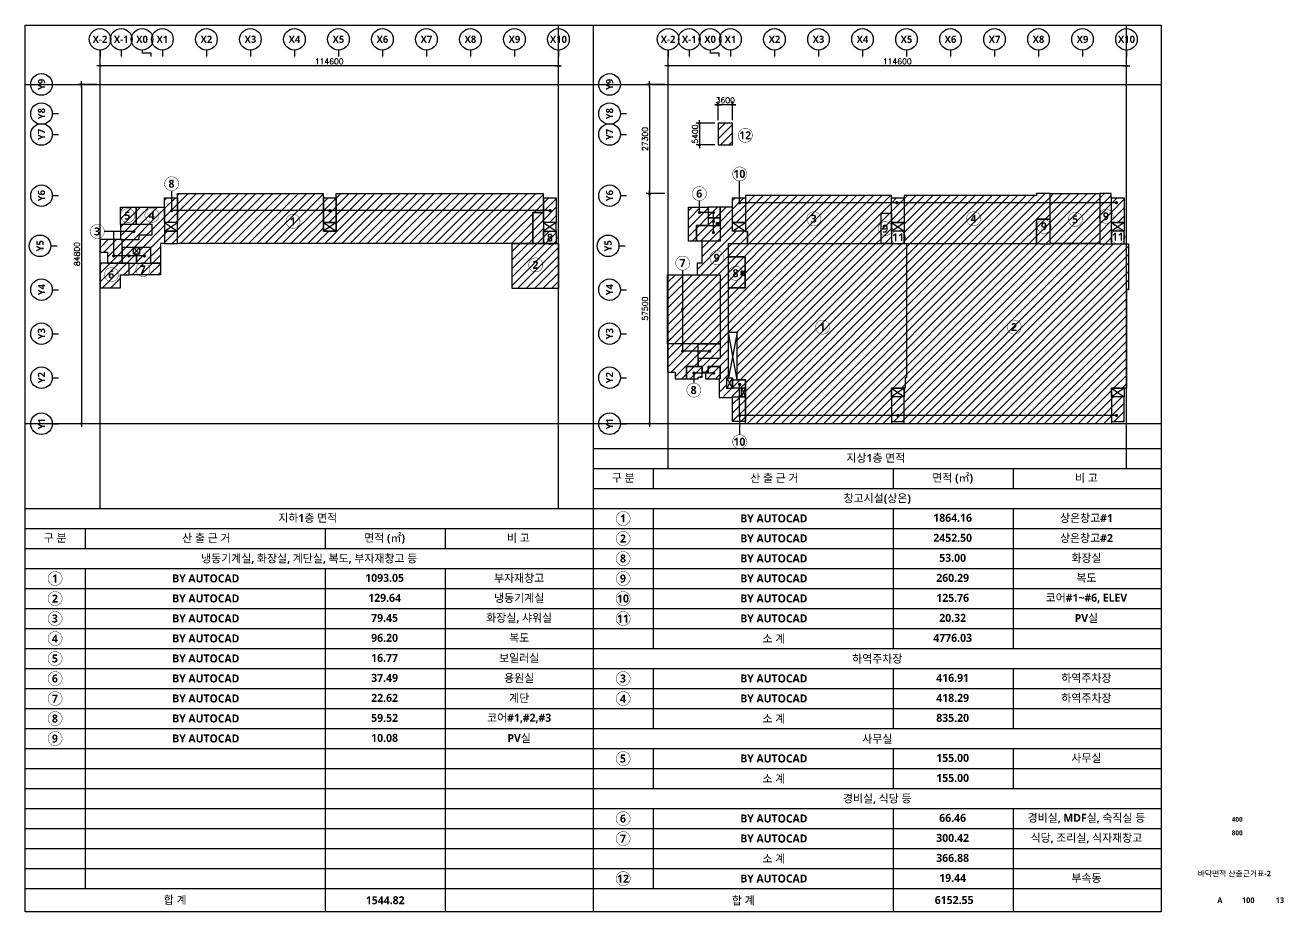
# Model space of a CAD drawing. Header units: millimetres. Extents: x 8000 to 190005487, y 8000 to 455456909.
# Drawn here: x 344000 to 658633, y 8000 to 229600 of the extents above; entities that cross this region are included whole.
import ezdxf
from ezdxf.enums import TextEntityAlignment as Align

# ---------------------------------------------------------------- set-up
doc = ezdxf.new("R2010")
doc.units = ezdxf.units.MM
doc.header["$LTSCALE"] = 800
doc.header["$MEASUREMENT"] = 0
doc.header["$PDSIZE"] = -10
doc.layers.get('0').update_dxf_attribs({"linetype": 'CONTINUOUS'})
doc.layers.get('Defpoints').update_dxf_attribs({"color": 153, "linetype": 'CONTINUOUS'})
for name, color, linetype in [('1-HY', 8, 'CONTINUOUS'), ('8', 8, 'CONTINUOUS'), ('A-ANNO-TEXT2', 3, 'CONTINUOUS'), ('A-ANNO-TITL', 7, 'CONTINUOUS'), ('COL', 2, 'CONTINUOUS'), ('X-SEC-종$0$A-ST-AXIS-BUB', 7, 'CONTINUOUS')]:
    doc.layers.add(name, color=color, linetype=linetype)
doc.layers.add('면적', color=210, linetype='CONTINUOUS', plot=False)
doc.styles.add('SH_대대리576', font='NanumGothicBold.ttf')
doc.styles.get("Standard").update_dxf_attribs({"font": 'SIMPLEX.shx'})
doc.dimstyles.new('사본 SHP 800', dxfattribs={"dimscale": 400, "dimtxt": 3.5, "dimasz": 1, "dimexe": 2, "dimexo": 2, "dimgap": 1, "dimtad": 1, "dimdec": 0, "dimzin": 0, "dimdsep": 46, "dimtxsty": 'Standard', "dimblk": 'DIMDOT', "dimcen": 0.09, "dimclrt": 3, "dimadec": 0, "dimazin": 1, "dimtfac": 1, "dimtdec": 0, "dimtix": 1, "dimtmove": 2, "dimatfit": 0, "dimldrblk": 'DIMDOT', "dimfxl": 1, "dimtfillclr": 3, "dimtolj": 1, "dimtzin": 0, "dimarcsym": 0})
pattern_1 = [(45, (-2359982.4, 1441491.1), (-1060.6602, 1060.6602), [])]

# ---------------------------------------------------------------- blocks, each defined once
blk = doc.blocks.new('X-SEC-종$0$A-ST-AXIS-BUB-1')
at = {"layer": 'X-SEC-종$0$A-ST-AXIS-BUB'}
blk.add_line((0, 350), (0, 0), dxfattribs=at)
blk.add_circle((0, 950), 600, dxfattribs=at)
blk = doc.blocks.new('A$C75C439D1')
at = {"layer": 'X-SEC-종$0$A-ST-AXIS-BUB'}
blk.add_line((1800, 1050, -103000), (1800, 525, -103000), dxfattribs=at)
at = {"layer": 'X-SEC-종$0$A-ST-AXIS-BUB', "elevation": -103000}
blk.add_lwpolyline([(3323, 0), (3323, 525), (1800, 525)], dxfattribs=at)
at = {"layer": 'X-SEC-종$0$A-ST-AXIS-BUB'}
blk.add_circle((1800, 2850, -103000), 1800, dxfattribs=at)
blk = doc.blocks.new('DIMDOT')
at = {"color": 0}
blk.add_line((-2, 0), (2, 0), dxfattribs=at)
for radius in [0.5, 0.25]:
    blk.add_circle((0, 0), radius, dxfattribs=at)
blk = doc.blocks.new('*D106')
at = {"color": 0, "lineweight": -2}
for p, q in [((504705, 215593), (504705, 220241)), ((618905, 219441), (505105, 219441)), ((619305, 215593), (619305, 220241))]:
    blk.add_line(p, q, dxfattribs=at)
at = {"layer": 'Defpoints', "color": 0}
for p in [(504705, 219441), (504705, 214793), (619305, 214793)]:
    blk.add_point(p, dxfattribs=at)
at = {"color": 0, "linetype": 'ByBlock', "lineweight": -2, "xscale": 400, "yscale": 400, "zscale": 400, "rotation": 180}
blk.add_blockref('DIMDOT', (504705, 219441), dxfattribs=at)
at = {"color": 0, "linetype": 'ByBlock', "lineweight": -2, "xscale": 400, "yscale": 400, "zscale": 400}
blk.add_blockref('DIMDOT', (619305, 219441), dxfattribs=at)
at = {"color": 3, "insert": (562005, 220542), "char_height": 1400, "attachment_point": 5}
blk.add_mtext('\\A1;114600', dxfattribs=at)
blk = doc.blocks.new('*D107')
at = {"color": 0, "lineweight": -2}
for p, q in [((503905, 187493), (499257, 187493)), ((500057, 187093), (500057, 130393)), ((503905, 129993), (499257, 129993))]:
    blk.add_line(p, q, dxfattribs=at)
at = {"layer": 'Defpoints', "color": 0}
for p in [(504705, 187493), (500057, 129993), (504705, 129993)]:
    blk.add_point(p, dxfattribs=at)
at = {"color": 0, "linetype": 'ByBlock', "lineweight": -2, "xscale": 400, "yscale": 400, "zscale": 400}
for p, rotation in [((500057, 187493), 90), ((500057, 129993), 270)]:
    blk.add_blockref('DIMDOT', p, dxfattribs=dict(at, rotation=rotation))
at = {"color": 3, "insert": (498956, 158743), "char_height": 1400, "attachment_point": 5, "rotation": 90}
blk.add_mtext('\\A1;57500', dxfattribs=at)
blk = doc.blocks.new('*D108')
at = {"color": 0, "lineweight": -2}
for p, q in [((362705, 215593), (362705, 220241)), ((476905, 219441), (363105, 219441)), ((477305, 215593), (477305, 220241))]:
    blk.add_line(p, q, dxfattribs=at)
at = {"layer": 'Defpoints', "color": 0}
for p in [(362705, 219441), (362705, 214793), (477305, 214793)]:
    blk.add_point(p, dxfattribs=at)
at = {"color": 0, "linetype": 'ByBlock', "lineweight": -2, "xscale": 400, "yscale": 400, "zscale": 400, "rotation": 180}
blk.add_blockref('DIMDOT', (362705, 219441), dxfattribs=at)
at = {"color": 0, "linetype": 'ByBlock', "lineweight": -2, "xscale": 400, "yscale": 400, "zscale": 400}
blk.add_blockref('DIMDOT', (477305, 219441), dxfattribs=at)
at = {"color": 3, "insert": (420005, 220542), "char_height": 1400, "attachment_point": 5}
blk.add_mtext('\\A1;114600', dxfattribs=at)
blk = doc.blocks.new('*D109')
at = {"color": 0, "lineweight": -2}
for p, q in [((361905, 214793), (357257, 214793)), ((358057, 214393), (358057, 130393)), ((361905, 129993), (357257, 129993))]:
    blk.add_line(p, q, dxfattribs=at)
at = {"layer": 'Defpoints', "color": 0}
for p in [(362705, 214793), (358057, 129993), (362705, 129993)]:
    blk.add_point(p, dxfattribs=at)
at = {"color": 0, "linetype": 'ByBlock', "lineweight": -2, "xscale": 400, "yscale": 400, "zscale": 400}
for p, rotation in [((358057, 214793), 90), ((358057, 129993), 270)]:
    blk.add_blockref('DIMDOT', p, dxfattribs=dict(at, rotation=rotation))
at = {"color": 3, "insert": (356956, 172393), "char_height": 1400, "attachment_point": 5, "rotation": 90}
blk.add_mtext('\\A1;84800', dxfattribs=at)
blk = doc.blocks.new('*D110')
at = {"color": 0, "lineweight": -2}
for p, q in [((503905, 214793), (499257, 214793)), ((500057, 214393), (500057, 187893)), ((503905, 187493), (499257, 187493))]:
    blk.add_line(p, q, dxfattribs=at)
at = {"layer": 'Defpoints', "color": 0}
for p in [(504705, 214793), (500057, 187493), (504705, 187493)]:
    blk.add_point(p, dxfattribs=at)
at = {"color": 0, "linetype": 'ByBlock', "lineweight": -2, "xscale": 400, "yscale": 400, "zscale": 400}
for p, rotation in [((500057, 214793), 90), ((500057, 187493), 270)]:
    blk.add_blockref('DIMDOT', p, dxfattribs=dict(at, rotation=rotation))
at = {"color": 3, "insert": (498956, 201143), "char_height": 1400, "attachment_point": 5, "rotation": 90}
blk.add_mtext('\\A1;27300', dxfattribs=at)
blk = doc.blocks.new('*D142')
at = {"color": 0, "lineweight": -2}
for p, q in [((516407, 205077), (511759, 205077)), ((512559, 204677), (512559, 200077)), ((516407, 199677), (511759, 199677))]:
    blk.add_line(p, q, dxfattribs=at)
at = {"layer": 'Defpoints', "color": 0}
for p in [(517207, 205077), (512559, 199677), (517207, 199677)]:
    blk.add_point(p, dxfattribs=at)
at = {"color": 0, "linetype": 'ByBlock', "lineweight": -2, "xscale": 400, "yscale": 400, "zscale": 400}
for p, rotation in [((512559, 205077), 90), ((512559, 199677), 270)]:
    blk.add_blockref('DIMDOT', p, dxfattribs=dict(at, rotation=rotation))
at = {"color": 3, "insert": (511458, 202377), "char_height": 1400, "attachment_point": 5, "rotation": 90}
blk.add_mtext('\\A1;5400', dxfattribs=at)
blk = doc.blocks.new('*D143')
at = {"color": 0, "lineweight": -2}
for p, q in [((516807, 209726), (516407, 209726)), ((517207, 205877), (517207, 210526)), ((520807, 209726), (517207, 209726)), ((520807, 205877), (520807, 210526)), ((521207, 209726), (521607, 209726))]:
    blk.add_line(p, q, dxfattribs=at)
at = {"layer": 'Defpoints', "color": 0}
for p in [(517207, 209726), (517207, 205077), (520807, 205077)]:
    blk.add_point(p, dxfattribs=at)
at = {"color": 0, "linetype": 'ByBlock', "lineweight": -2, "xscale": 400, "yscale": 400, "zscale": 400}
blk.add_blockref('DIMDOT', (517207, 209726), dxfattribs=at)
at = {"color": 0, "linetype": 'ByBlock', "lineweight": -2, "xscale": 400, "yscale": 400, "zscale": 400, "rotation": 180}
blk.add_blockref('DIMDOT', (520807, 209726), dxfattribs=at)
at = {"color": 3, "insert": (519007, 210826), "char_height": 1400, "attachment_point": 5}
blk.add_mtext('\\A1;3600', dxfattribs=at)

msp = doc.modelspace()

# ---------------------------------------------------------------- hatches: boundary and pattern name
at = {"layer": '1-HY', "transparency": 33554687}
h = msp.add_hatch(dxfattribs=at)
h.set_pattern_fill('ANSI31', color=256, scale=12000)
h.set_pattern_definition(pattern_1)
h.paths.add_polyline_path([(520807.5, 199677), (520807.5, 205077), (517207.5, 205077), (517207.5, 199677)])
h = msp.add_hatch(dxfattribs=at)
h.set_pattern_fill('ANSI31', color=256, scale=12000)
h.set_pattern_definition(pattern_1)
h.paths.add_polyline_path([(418505.3, 187492.9), (418505.3, 186692.9), (418555.3, 186692.9), (418555.3, 178142.9), (421755.3, 178142.9), (421755.3, 186442.9), (421705.3, 186442.9), (421705.3, 187492.9), (473505.3, 187492.9), (473505.3, 186692.9), (473555.3, 186692.9), (473555.3, 178142.9), (473555.3, 178142.9), (473555.3, 174992.9), (382055.3, 174992.9), (382055.3, 186692.9), (382105.3, 186692.9), (382105.3, 187492.9)])
h.paths.add_polyline_path([(362705.3, 170092.9), (362705.3, 163992.9), (367805.3, 163992.9), (367805.3, 167192.9), (370005.3, 167192.9), (370005.3, 170092.9)])
h.paths.add_polyline_path([(476755.3, 180242.9), (473555.3, 180242.9), (473555.3, 186442.9), (476755.3, 186442.9)])
h.paths.add_polyline_path([(368205.3, 174062.9), (368205.3, 170092.9), (371805.3, 170092.9), (371805.3, 172362.9), (371055.3, 172362.9), (371055.3, 174062.9)])
h.paths.add_polyline_path([(378855.3, 186442.9), (382055.3, 186442.9), (382055.3, 180242.9), (378855.3, 180242.9)])
h.paths.add_polyline_path([(370005.3, 170092.9), (377805.3, 170092.9), (377805.3, 167192.9), (370005.3, 167192.9)])
h.paths.add_polyline_path([(372555.3, 174062.9), (372555.3, 172362.9), (371805.3, 172362.9), (371805.3, 170092.9), (375405.3, 170092.9), (375405.3, 174062.9)])
h.paths.add_polyline_path([(362705.3, 175992.9), (362705.3, 172842.9), (364605.3, 172842.9), (364605.3, 170092.9), (368205.3, 170092.9), (368205.3, 175992.9)])
h.paths.add_polyline_path([(473555.3, 178142.9), (476755.3, 178142.9), (476755.3, 174992.9), (473555.3, 174992.9)])
h.paths.add_polyline_path([(465730.3, 174992.9), (477305.3, 174992.9), (477305.3, 163792.9), (465730.3, 163792.9)])
h.paths.add_polyline_path([(367805.3, 184092.9), (371705.3, 184092.9), (371705.3, 179792.9), (367805.3, 179792.9)])
h.paths.add_polyline_path([(367805.3, 179792.9), (367805.3, 175992.9), (372505.3, 175992.9), (372505.3, 177192.9), (375705.3, 177192.9), (375705.3, 179792.9)])
h.paths.add_polyline_path([(371705.3, 184092.9), (378855.3, 184092.9), (378855.3, 178142.9), (378805.3, 178142.9), (382055.3, 178067.9), (382055.3, 175067.9), (377805.3, 174992.9), (377805.3, 170092.9), (375405.3, 170092.9), (375405.3, 174062.9), (372555.3, 174062.9), (371055.3, 174062.9), (368205.3, 174062.9), (368205.3, 175992.9), (372505.3, 175992.9), (372505.3, 177192.9), (375705.3, 177192.9), (375705.3, 179792.9), (371705.3, 179792.9)])
h.paths.add_polyline_path([(421755.3, 180242.9), (418555.3, 180242.9), (418555.3, 186442.9), (421755.3, 186442.9)], flags=16)
h = msp.add_hatch(dxfattribs=at)
h.set_pattern_fill('ANSI31', color=256, scale=12000)
h.set_pattern_definition(pattern_1)
h.paths.add_polyline_path([(612605.3, 187492.9), (612605.3, 174917.9), (615555.3, 174917.9), (615555.3, 186442.9), (615505.3, 186442.9), (615505.3, 186592.9), (615505.3, 187492.9)])
h.paths.add_polyline_path([(512205.3, 144292.9), (512205.3, 149992.9), (504605.3, 149992.9), (504605.3, 142842.9), (506505.3, 142842.9), (506505.3, 141192.9), (509305.3, 141192.9), (509305.3, 144292.9)])
h.paths.add_polyline_path([(512005.3, 170092.9), (512005.3, 167192.9), (517705.3, 167192.9), (517705.3, 146312.9), (512205.3, 146312.9), (512205.3, 144292.9), (513205.3, 144292.9), (513205.3, 142892.9), (514705.3, 142892.9), (514705.3, 144292.9), (517705.3, 144292.9), (517705.3, 136792.9), (520855.3, 136792.9), (520855.3, 136742.9), (523105.3, 136742.9), (523105.3, 138842.9), (520855.3, 138842.9), (520855.3, 138792.9), (519405.3, 138792.9), (519405.3, 141492.9), (519805.3, 141492.9), (519805.3, 174992.9), (524605.3, 174992.9), (524605.3, 178017.9), (524055.3, 178017.9), (524055.3, 178142.9), (520855.3, 178142.9), (520855.3, 184092.9), (517705.3, 184092.9), (517705.3, 175592.9), (513130.3, 175592.9), (513130.3, 170092.9)])
h.paths.add_polyline_path([(504605.3, 149992.9), (504605.3, 167192.9), (517705.3, 167192.9), (517705.3, 149992.9)])
h.paths.add_polyline_path([(514705.3, 181412.9), (514705.3, 181412.9), (514705.3, 179492.9), (514705.3, 179492.9), (511805.3, 179492.9), (511805.3, 175592.9), (509805.3, 175592.9), (509805.3, 184092.9), (514705.3, 184092.9)])
h.paths.add_polyline_path([(514705.3, 181412.9), (514705.3, 179492.9), (516815.3, 179492.9), (516815.3, 180262.9), (517705.3, 180262.9), (517705.3, 181412.9)])
h.paths.add_polyline_path([(600205.3, 187492.9), (612605.3, 187492.9), (612605.3, 174992.9), (600205.3, 174992.9)])
h.paths.add_polyline_path([(509305.3, 144292.9), (509305.3, 141192.9), (512205.3, 141192.9), (512205.3, 141592.9), (513205.3, 141592.9), (513205.3, 144292.9)])
h.paths.add_polyline_path([(514105.3, 142892.9), (514105.3, 141192.9), (517705.3, 141192.9), (517705.3, 144292.9), (514705.3, 144292.9), (514705.3, 142892.9)])
h.paths.add_polyline_path([(511805.3, 179492.9), (517705.3, 179492.9), (517705.3, 175592.9), (511805.3, 175592.9)])
h.paths.add_polyline_path([(512205.3, 149992.9), (517705.3, 149992.9), (517705.3, 146312.9), (512205.3, 146312.9)])
h.paths.add_polyline_path([(596805.3, 174992.9), (597705.3, 174992.9), (597705.3, 174917.9), (600205.3, 174917.9), (600205.3, 182612.9), (596805.3, 182612.9)])
h.paths.add_polyline_path([(517705.3, 184092.9), (514705.3, 184092.9), (514705.3, 181412.9), (517705.3, 181412.9)])
h = msp.add_hatch(dxfattribs=at)
h.set_pattern_fill('ANSI31', color=256, scale=12000)
h.set_pattern_definition(pattern_1)
h.paths.add_polyline_path([(618755.3, 180242.9), (615555.3, 180242.9), (615555.3, 186442.9), (618755.3, 186442.9)])
h.paths.add_polyline_path([(520855.3, 136742.9), (524055.3, 136742.9), (524055.3, 130542.9), (520855.3, 130542.9)])
h.paths.add_polyline_path([(618755.3, 136742.9), (615555.3, 136742.9), (615555.3, 130542.9), (618755.3, 130542.9)])
h.paths.add_polyline_path([(563755.3, 180242.9), (560555.3, 180242.9), (560555.3, 186442.9), (563755.3, 186442.9)])
h.paths.add_polyline_path([(520855.3, 186442.9), (524055.3, 186442.9), (524055.3, 180242.9), (520855.3, 180242.9)])
h.paths.add_polyline_path([(519805.3, 171667.9), (523960.3, 171667.9), (523960.3, 168017.9), (522960.3, 168017.9), (522960.3, 167117.9), (523960.3, 167117.9), (523960.3, 163992.9), (519805.3, 163992.9)])
h.paths.add_polyline_path([(520855.3, 140942.9), (524055.3, 140942.9), (524055.3, 138842.9), (520855.3, 138842.9)])
h.paths.add_polyline_path([(560555.3, 136742.9), (560555.3, 130542.9), (563755.3, 130542.9), (563755.3, 136742.9), (563755.3, 136742.9), (560555.3, 136742.9)])
h = msp.add_hatch(dxfattribs=at)
h.set_pattern_fill('ANSI31', color=256, scale=12000)
h.set_pattern_definition(pattern_1)
h.paths.add_polyline_path([(524605.3, 178017.9), (524605.3, 174992.9), (558005.3, 174992.9), (558005.3, 182612.9), (560555.3, 182612.9), (560555.3, 186992.9), (524605.3, 186992.9), (524055.3, 186992.9), (524055.3, 178017.9)])
h.paths.add_polyline_path([(600205.3, 187492.9), (596805.3, 187492.9), (596805.3, 186992.9), (564805.3, 186992.9), (563755.3, 186992.9), (563755.3, 178017.9), (563755.3, 174992.9), (596805.3, 174992.9), (596805.3, 182612.9), (600205.3, 182612.9)])
h = msp.add_hatch(dxfattribs=at)
h.set_pattern_fill('ANSI31', color=256, scale=12000)
h.set_pattern_definition(pattern_1)
h.paths.add_polyline_path([(560555.3, 175017.9), (558005.3, 175017.9), (558005.3, 182612.9), (560555.3, 182612.9)])
h = msp.add_hatch(dxfattribs=at)
h.set_pattern_fill('ANSI31', color=256, scale=12000)
h.set_pattern_definition(pattern_1)
h.paths.add_polyline_path([(524055.3, 140942.9), (524055.3, 129992.9), (560555.3, 129992.9), (560555.3, 138842.9), (563755.3, 138842.9), (563755.3, 129992.9), (615555.3, 129992.9), (615555.3, 138842.9), (619305.3, 138842.9), (619305.3, 163492.9), (619805.3, 163492.9), (619805.3, 174917.9), (612605.3, 174917.9), (612605.3, 174992.9), (600205.3, 174992.9), (600205.3, 174917.9), (597705.3, 174917.9), (597705.3, 174992.9), (564805.3, 174992.9), (564805.3, 175017.9), (558005.3, 175017.9), (558005.3, 174992.9), (519805.3, 174992.9), (519805.3, 171667.9), (523960.3, 171667.9), (523960.3, 168017.9), (523960.3, 167117.9), (523960.3, 163992.9), (519805.3, 163992.9), (519805.3, 152892.9), (522005.3, 152892.9), (522005.3, 145792.9), (522005.3, 140942.9)])

# ---------------------------------------------------------------- linework, layer by layer
for p, q in [((378855.3, 178142.9), (382055.3, 180242.9)), ((378855.3, 180242.9), (382055.3, 178142.9)), ((418555.3, 180242.9), (421755.3, 178142.9)), ((421755.3, 180242.9), (418555.3, 178142.9)), ((476755.3, 180242.9), (473555.3, 178142.9)), ((473555.3, 180242.9), (476755.3, 178142.9)), ((516815.3, 180262.9), (517705.3, 179492.9)), ((517705.3, 180262.9), (516815.3, 179492.9)), ((520855.3, 180242.9), (524055.3, 178080.4)), ((520855.3, 178142.9), (524055.3, 180242.9)), ((560555.3, 180242.9), (563755.3, 178142.9)), ((560555.3, 178142.9), (563755.3, 180242.9)), ((615555.3, 180242.9), (618755.3, 178142.9)), ((618755.3, 180242.9), (615555.3, 178142.9)), ((372555.3, 172362.9), (371055.3, 174062.9)), ((372555.3, 174062.9), (371055.3, 172362.9)), ((522960.3, 168017.9), (523960.3, 167117.9)), ((523960.3, 168017.9, 103000), (522960.3, 167117.9)), ((522005.3, 152792.9), (519805.3, 141492.9)), ((522005.3, 140942.9), (519805.3, 152792.9)), ((519405.3, 138792.9), (520855.3, 141492.9)), ((519405.3, 141492.9), (520855.3, 138792.9)), ((523105.3, 136742.9), (524055.3, 138842.9)), ((523105.3, 138842.9), (524055.3, 136742.9)), ((563755.3, 138842.9), (560555.3, 136742.9)), ((560555.3, 138842.9), (563755.3, 136742.9)), ((615555.3, 138842.9), (618755.3, 136742.9)), ((618755.3, 138842.9), (615555.3, 136742.9)), ((501000, 118800), (501000, 113800)), ((561000, 118800), (561000, 113800)), ((591000, 118800), (591000, 113800)), ((486000, 113800), (628000, 113800)), ((486000, 108800), (628000, 108800)), ((501000, 108800), (501000, 73800)), ((561000, 108800), (561000, 73800)), ((591000, 108800), (591000, 73800)), ((359000, 103800), (359000, 98800)), ((359000, 103800), (359000, 98800)), ((359000, 103800), (359000, 98800)), ((419000, 103800), (419000, 98800)), ((449000, 103800), (449000, 98800)), ((486000, 103800), (628000, 103800)), ((344000, 98800), (628000, 98800)), ((344000, 93800), (628000, 93800)), ((359000, 93800), (359000, 13800)), ((419000, 93800), (419000, 8000)), ((449000, 93800), (449000, 8000)), ((344000, 88800), (628000, 88800)), ((344000, 83800), (628000, 83800)), ((344000, 78800), (628000, 78800)), ((344000, 73800), (628000, 73800)), ((344000, 68800), (628000, 68800)), ((501000, 68800), (501000, 53800)), ((561000, 68800), (561000, 53800)), ((591000, 68800), (591000, 53800)), ((344000, 63800), (628000, 63800)), ((344000, 58800), (628000, 58800)), ((344000, 53800), (628000, 53800)), ((344000, 48800), (628000, 48800)), ((501000, 48800), (501000, 38800)), ((561000, 48800), (561000, 38800)), ((591000, 48800), (591000, 38800)), ((344000, 43800), (628000, 43800)), ((344000, 38800), (628000, 38800)), ((344000, 33800), (628000, 33800)), ((501000, 33800), (501000, 13800)), ((561000, 33800), (561000, 8000)), ((591000, 33800), (591000, 8000)), ((344000, 28800), (628000, 28800)), ((344000, 23800), (628000, 23800)), ((344000, 18800), (628000, 18800)), ((344000, 13800), (628000, 13800))]:
    msp.add_line(p, q)
for points in [[(616794.4, 185238.7), (522594.4, 185238.7), (522594.4, 190671.1)], [(380620.7, 183254.1), (380620.7, 188222.2)], [(512554.7, 182770.2), (512554.7, 185747.7)], [(475211.4, 183254.1), (380514.4, 183254.1)], [(516058, 177786.9), (516058, 182770.2), (512554.7, 182770.2)], [(371178.9, 178040.3), (363773.4, 178040.3)], [(373801.1, 171929), (366130.7, 171929), (366130.7, 178040.3)], [(515123.2, 148137), (508359.2, 148137), (508359.2, 168386.7)], [(516097.1, 142648.2), (511176.1, 142648.2), (511176.1, 140131.6)], [(616794.4, 132059.5), (522600.5, 132059.5), (522600.5, 139809.5)], [(522600.5, 132059.5), (522600.5, 127230.5)]]:
    msp.add_lwpolyline(points)
for points, const_width in [([(522394.4, 185238.7, 1), (522794.4, 185238.7, 1)], 400), ([(561656.6, 185238.7, 1), (562056.6, 185238.7, 1)], 400), ([(616594.4, 185238.7, 1), (616994.4, 185238.7, 1)], 400), ([(380420.7, 183254.1, 1), (380820.7, 183254.1, 1)], 400), ([(419944.1, 183254.1, 1), (420344.1, 183254.1, 1)], 400), ([(475011.4, 183254.1, 1), (475411.4, 183254.1, 1)], 400), ([(512354.7, 182770.2, 1), (512754.7, 182770.2, 1)], 400), ([(515858, 182770.2, 1), (516258, 182770.2, 1)], 400), ([(515858, 180573.7, 1), (516258, 180573.7, 1)], 400), ([(370978.9, 178040.3, 1), (371378.9, 178040.3, 1)], 400), ([(515858, 177786.9, 1), (516258, 177786.9, 1)], 400), ([(365930.7, 171929, 1), (366330.7, 171929, 1)], 400), ([(369768.3, 171929, 1), (370168.3, 171929, 1)], 400), ([(373601.1, 171929, 1), (374001.1, 171929, 1)], 400), ([(508159.2, 158635.7, 1), (508559.2, 158635.7, 1)], 400), ([(508159.2, 148137, 1), (508559.2, 148137, 1)], 400), ([(514923.2, 148137, 1), (515323.2, 148137, 1)], 400), ([(510976.1, 142648.2, 1), (511376.1, 142648.2, 1)], 400), ([(515897.1, 142648.2, 1), (516297.1, 142648.2, 1)], 400), ([(522400.5, 139809.5, 1), (522800.5, 139809.5, 1)], 400), ([(522400.5, 132059.5, 1), (522800.5, 132059.5, 1)], 400), ([(561960.2, 132059.5, 1), (562360.2, 132059.5, 1)], 400), ([(616594.4, 132059.5, 1), (616994.4, 132059.5, 1)], 400), ([(491736.7, 106298.2, 1), (495236.7, 106298.2, 1)], 100), ([(491736.7, 101298.2, 1), (495236.7, 101298.2, 1)], 100), ([(491736.7, 96298.2, 1), (495236.7, 96298.2, 1)], 100), ([(349736.7, 91298.2, 1), (353236.7, 91298.2, 1)], 100), ([(491736.7, 91298.2, 1), (495236.7, 91298.2, 1)], 100), ([(349736.7, 86298.2, 1), (353236.7, 86298.2, 1)], 100), ([(491736.7, 86298.2, 1), (495236.7, 86298.2, 1)], 100), ([(349736.7, 81298.2, 1), (353236.7, 81298.2, 1)], 100), ([(491736.7, 81298.2, 1), (495236.7, 81298.2, 1)], 100), ([(349736.7, 76298.2, 1), (353236.7, 76298.2, 1)], 100), ([(349736.7, 71298.2, 1), (353236.7, 71298.2, 1)], 100), ([(349736.7, 66298.2, 1), (353236.7, 66298.2, 1)], 100), ([(491736.7, 66298.2, 1), (495236.7, 66298.2, 1)], 100), ([(349736.7, 61298.2, 1), (353236.7, 61298.2, 1)], 100), ([(491736.7, 61298.2, 1), (495236.7, 61298.2, 1)], 100), ([(349736.7, 56298.2, 1), (353236.7, 56298.2, 1)], 100), ([(349736.7, 51298.2, 1), (353236.7, 51298.2, 1)], 100), ([(491736.7, 46298.2, 1), (495236.7, 46298.2, 1)], 100), ([(491736.7, 31298.2, 1), (495236.7, 31298.2, 1)], 100), ([(491736.7, 26298.2, 1), (495236.7, 26298.2, 1)], 100), ([(491736.7, 16298.2, 1), (495236.7, 16298.2, 1)], 100)]:
    msp.add_lwpolyline(points, format="xyb", close=True, dxfattribs=dict(const_width=const_width))
at = {"layer": '8'}
for p, q in [((477305.3, 108800), (477305.3, 229600)), ((619305.3, 118800), (619305.3, 229600)), ((362705.3, 108800), (362705.3, 223367.9)), ((504705.3, 118800), (504705.3, 223367.9)), ((344000, 214792.9), (486000, 214792.9)), ((486000, 214792.9), (628000, 214792.9)), ((486000, 129992.9), (344000, 129992.9)), ((628000, 129992.9), (486000, 129992.9))]:
    msp.add_line(p, q, dxfattribs=at)
at = {"layer": 'A-ANNO-TEXT2', "const_width": 100}
for points in [[(522273.3, 202074, 1), (525773.3, 202074, 1)], [(520850.5, 192421.1, 1), (524350.5, 192421.1, 1)], [(378870.7, 189972.2, 1), (382370.7, 189972.2, 1)], [(510804.7, 187497.7, 1), (514304.7, 187497.7, 1)], [(367850.8, 181979.5, 1), (371350.8, 181979.5, 1)], [(373926.6, 182060.1, 1), (377426.6, 182060.1, 1)], [(539399.6, 181218.9, 1), (542899.6, 181218.9, 1)], [(579349, 181218.9, 1), (582849, 181218.9, 1)], [(604765.7, 181063.4, 1), (608265.7, 181063.4, 1)], [(612455, 181838, 1), (615955, 181838, 1)], [(360273.4, 178040.3, 1), (363773.4, 178040.3, 1)], [(409210.9, 180574.6, 1), (412710.9, 180574.6, 1)], [(557281.2, 178740.2, 1), (560781.2, 178740.2, 1)], [(596933.4, 179294.2, 1), (600433.4, 179294.2, 1)], [(473467.1, 176491.9, 1), (476967.1, 176491.9, 1)], [(560526, 176567.2, 1), (564026, 176567.2, 1)], [(615438.5, 176705.2, 1), (618938.5, 176705.2, 1)], [(515163.9, 171464.2, 1), (518663.9, 171464.2, 1)], [(371687.4, 168541.1, 1), (375187.4, 168541.1, 1)], [(469864.7, 169688.6, 1), (473364.7, 169688.6, 1)], [(506609.2, 170136.7, 1), (510109.2, 170136.7, 1)], [(363831.2, 167262, 1), (367331.2, 167262, 1)], [(519870.2, 167584.2, 1), (523370.2, 167584.2, 1)], [(541581.9, 154131.8, 1), (545081.9, 154131.8, 1)], [(589476.2, 154131.8, 1), (592976.2, 154131.8, 1)], [(509403.1, 138381.8, 1), (512903.1, 138381.8, 1)], [(520850.5, 125480.5, 1), (524350.5, 125480.5, 1)]]:
    msp.add_lwpolyline(points, format="xyb", close=True, dxfattribs=at)
at = {"layer": 'COL'}
for p, q in [((486000, 229600), (486000, 8000)), ((596805.3, 181112.9, 103000), (600205.3, 181112.9)), ((486000, 123800), (628000, 123800)), ((486000, 118800), (628000, 118800)), ((486000, 118800), (628000, 118800)), ((344000, 108800), (486000, 108800)), ((344000, 103800), (486000, 103800))]:
    msp.add_line(p, q, dxfattribs=at)
for points in [[(520807.5, 199677), (520807.5, 205077), (517207.5, 205077), (517207.5, 199677)], [(378855.3, 186442.9), (382055.3, 186442.9), (382055.3, 180242.9), (378855.3, 180242.9)], [(473555.3, 182802.9), (470905.3, 182802.9), (470905.3, 178142.9), (470905.3, 178142.9), (470905.3, 174992.9), (382055.3, 174992.9), (382055.3, 186692.9), (382105.3, 186692.9), (382105.3, 187492.9), (418505.3, 187492.9), (418505.3, 186692.9), (418555.3, 186692.9), (418555.3, 178142.9), (421755.3, 178142.9), (421755.3, 186442.9), (421705.3, 186442.9), (421705.3, 187492.9), (473505.3, 187492.9), (473505.3, 186442.9), (473555.3, 186442.9), (473555.3, 182802.9)], [(421755.3, 180242.9), (418555.3, 180242.9), (418555.3, 186442.9), (421755.3, 186442.9)], [(476755.3, 180242.9), (473555.3, 180242.9), (473555.3, 186442.9), (476755.3, 186442.9)], [(520855.3, 186442.9), (524055.3, 186442.9), (524055.3, 180242.9), (520855.3, 180242.9)], [(524605.3, 178017.9), (524605.3, 174992.9), (558005.3, 174992.9), (558005.3, 182612.9), (560555.3, 182612.9), (560555.3, 186992.9), (524605.3, 186992.9), (524055.3, 186992.9), (524055.3, 178017.9), (524605.3, 178017.9)], [(563755.3, 180242.9), (560555.3, 180242.9), (560555.3, 186442.9), (563755.3, 186442.9)], [(600205.3, 187492.9), (596805.3, 187492.9), (596805.3, 186992.9), (564805.3, 186992.9), (563755.3, 186992.9), (563755.3, 178017.9), (563755.3, 178017.9), (563755.3, 174992.9), (596805.3, 174992.9), (596805.3, 181112.9), (600205.3, 181112.9)], [(600205.3, 187492.9), (612605.3, 187492.9), (612605.3, 174992.9), (600205.3, 174992.9)], [(612605.3, 187492.9), (612605.3, 174917.9), (615555.3, 174917.9), (615555.3, 186442.9), (615505.3, 186442.9), (615505.3, 186592.9), (615505.3, 187492.9)], [(618755.3, 180242.9), (615555.3, 180242.9), (615555.3, 186442.9), (618755.3, 186442.9)], [(367805.3, 184092.9), (371705.3, 184092.9), (371705.3, 179792.9), (367805.3, 179792.9)], [(371705.3, 184092.9), (378855.3, 184092.9), (378855.3, 178142.9), (378805.3, 178142.9), (378805.3, 177992.9), (378805.3, 174992.9), (377805.3, 174992.9), (377805.3, 170092.9), (375405.3, 170092.9), (375405.3, 174062.9), (372555.3, 174062.9), (372555.3, 174062.9), (371055.3, 174062.9), (371055.3, 174062.9), (368205.3, 174062.9), (368205.3, 175992.9), (372505.3, 175992.9), (372505.3, 177192.9), (375705.3, 177192.9), (375705.3, 179792.9), (371705.3, 179792.9)], [(470905.3, 182802.9), (473555.3, 182802.9), (473555.3, 174992.9), (470905.3, 174992.9)], [(514705.3, 181412.9), (514705.3, 181412.9), (514705.3, 179492.9), (514705.3, 179492.9), (511805.3, 179492.9), (511805.3, 175592.9), (509805.3, 175592.9), (509805.3, 184092.9), (514705.3, 184092.9), (514705.3, 181412.9)], [(517505.3, 136542.9), (520855.3, 136542.9), (520855.3, 136742.9), (523105.3, 136742.9), (523105.3, 138842.9), (520855.3, 138842.9), (520855.3, 138792.9), (519405.3, 138792.9), (519405.3, 141492.9), (519805.3, 141492.9), (519805.3, 174992.9), (524605.3, 174992.9), (524605.3, 178017.9), (524055.3, 178017.9), (524055.3, 178142.9), (520855.3, 178142.9), (520855.3, 184092.9), (517705.3, 184092.9), (517705.3, 175592.9), (513130.3, 175592.9), (513130.3, 170092.9), (512005.3, 170092.9), (512005.3, 167192.9), (517705.3, 167192.9), (517705.3, 146292.9), (512205.3, 146292.9), (512205.3, 144292.9), (513205.3, 144292.9), (513205.3, 142892.9), (514705.3, 142892.9), (514705.3, 144292.9), (517705.3, 144292.9), (517705.3, 141192.9), (517505.3, 141192.9), (517505.3, 136542.9)], [(517705.3, 184092.9), (514705.3, 184092.9), (514705.3, 181412.9), (517705.3, 181412.9)], [(560555.3, 175017.9), (558005.3, 175017.9), (558005.3, 182612.9), (560555.3, 182612.9)], [(367805.3, 179792.9), (367805.3, 175992.9), (372505.3, 175992.9), (372505.3, 177192.9), (375705.3, 177192.9), (375705.3, 179792.9)], [(378855.3, 178142.9), (382055.3, 178142.9), (382055.3, 180242.9), (378855.3, 180242.9)], [(418555.3, 180242.9), (421755.3, 180242.9), (421755.3, 178142.9), (418555.3, 178142.9)], [(418555.3, 178142.9), (421755.3, 178142.9), (421755.3, 180242.9), (418555.3, 180242.9)], [(473555.3, 178142.9), (476755.3, 178142.9), (476755.3, 180242.9), (473555.3, 180242.9)], [(511805.3, 179492.9), (517705.3, 179492.9), (517705.3, 175592.9), (511805.3, 175592.9)], [(514705.3, 181412.9), (514705.3, 179492.9), (516815.3, 179492.9), (516815.3, 180262.9), (517705.3, 180262.9), (517705.3, 181412.9)], [(520855.3, 180242.9), (524055.3, 180242.9), (524055.3, 178142.9), (520855.3, 178142.9)], [(563755.3, 178142.9), (560555.3, 178142.9), (560555.3, 180242.9), (563755.3, 180242.9)], [(596805.3, 174992.9), (597705.3, 174992.9), (597705.3, 174917.9), (600205.3, 174917.9), (600205.3, 181112.9), (596805.3, 181112.9)], [(618755.3, 178142.9), (615555.3, 178142.9), (615555.3, 180242.9), (618755.3, 180242.9)], [(378805.3, 174992.9), (382055.3, 174992.9), (382055.3, 178142.9), (378805.3, 178142.9)], [(473555.3, 178142.9), (476755.3, 178142.9), (476755.3, 174992.9), (473555.3, 174992.9)], [(560555.3, 178142.9), (560555.3, 175017.9), (563755.3, 175017.9), (563755.3, 178017.9), (563755.3, 178017.9), (563755.3, 178142.9)], [(615555.3, 178142.9), (615555.3, 174917.9), (618755.3, 174917.9), (618755.3, 178017.9), (618755.3, 178017.9), (618755.3, 178142.9)], [(362705.3, 175992.9), (362705.3, 172842.9), (364605.3, 172842.9), (364605.3, 170092.9), (368205.3, 170092.9), (368205.3, 175992.9)], [(368205.3, 174062.9), (368205.3, 170092.9), (371805.3, 170092.9), (371805.3, 172362.9), (371055.3, 172362.9), (371055.3, 174062.9)], [(372555.3, 172362.9), (371055.3, 172362.9), (371055.3, 174062.9), (372555.3, 174062.9)], [(372555.3, 174062.9), (372555.3, 172362.9), (371805.3, 172362.9), (371805.3, 170092.9), (375405.3, 170092.9), (375405.3, 174062.9)], [(465730.3, 174992.9), (477305.3, 174992.9), (477305.3, 163792.9), (465730.3, 163792.9)], [(519805.3, 174992.9), (558005.3, 174992.9), (558005.3, 175017.9), (563755.3, 175017.9), (563755.3, 174992.9), (597705.3, 174992.9), (597705.3, 174917.9), (600205.3, 174917.9), (600205.3, 174992.9), (612605.3, 174992.9), (612605.3, 174917.9), (619805.3, 174917.9), (619805.3, 163492.9), (619305.3, 163492.9), (619305.3, 138842.9), (615555.3, 138842.9), (615555.3, 129992.9), (563755.3, 129992.9), (563755.3, 138842.9), (560555.3, 138842.9), (560555.3, 129992.9), (524055.3, 129992.9), (524055.3, 140942.9), (522005.3, 140942.9), (522005.3, 141492.9), (522005.3, 141492.9), (522005.3, 145792.9), (522005.3, 145792.9), (522005.3, 152792.9), (519805.3, 152792.9), (519805.3, 163992.9), (523960.3, 163992.9), (523960.3, 167117.9), (523960.3, 167117.9), (523960.3, 168017.9), (523960.3, 168017.9), (523960.3, 171667.9), (519805.3, 171667.9)], [(362705.3, 170092.9), (362705.3, 163992.9), (367805.3, 163992.9), (367805.3, 167192.9), (370005.3, 167192.9), (370005.3, 170092.9)], [(370005.3, 170092.9), (377805.3, 170092.9), (377805.3, 167192.9), (370005.3, 167192.9)], [(519805.3, 171667.9), (523960.3, 171667.9), (523960.3, 168017.9), (522960.3, 168017.9), (522960.3, 167117.9), (523960.3, 167117.9), (523960.3, 163992.9), (519805.3, 163992.9)], [(504605.3, 149992.9), (504605.3, 167192.9), (517705.3, 167192.9), (517705.3, 149992.9)], [(512205.3, 144292.9), (512205.3, 149992.9), (504605.3, 149992.9), (504605.3, 142842.9), (506505.3, 142842.9), (506505.3, 141192.9), (509305.3, 141192.9), (509305.3, 144292.9)], [(512205.3, 149992.9), (517705.3, 149992.9), (517705.3, 146292.9), (512205.3, 146292.9)], [(512205.3, 149992.9), (517705.3, 149992.9), (517705.3, 146292.9), (512205.3, 146292.9)], [(509305.3, 144292.9), (509305.3, 141192.9), (512205.3, 141192.9), (512205.3, 141592.9), (513205.3, 141592.9), (513205.3, 144292.9)], [(514105.3, 142892.9), (514105.3, 141192.9), (517705.3, 141192.9), (517705.3, 144292.9), (514705.3, 144292.9), (514705.3, 142892.9)], [(519405.3, 141492.9), (520855.3, 141492.9), (520855.3, 138792.9), (519405.3, 138792.9)], [(520855.3, 140942.9), (524055.3, 140942.9), (524055.3, 138842.9), (520855.3, 138842.9)], [(524055.3, 136742.9), (523105.3, 136742.9), (523105.3, 138842.9), (524055.3, 138842.9)], [(560555.3, 138842.9), (563755.3, 138842.9), (563755.3, 136742.9), (560555.3, 136742.9)], [(615555.3, 138842.9), (618755.3, 138842.9), (618755.3, 136742.9), (615555.3, 136742.9)], [(520855.3, 136742.9), (524055.3, 136742.9), (524055.3, 130542.9), (520855.3, 130542.9)], [(560555.3, 136742.9), (560555.3, 136742.9), (560555.3, 136742.9), (560555.3, 130542.9), (563755.3, 130542.9), (563755.3, 136742.9), (563755.3, 136742.9)], [(618755.3, 136742.9), (618755.3, 136742.9), (618755.3, 136742.9), (615555.3, 136742.9), (615555.3, 130542.9), (618755.3, 130542.9)]]:
    msp.add_lwpolyline(points, close=True, dxfattribs=at)
msp.add_lwpolyline([(564305.3, 174992.9), (564305.3, 141492.9), (564005.3, 141492.9), (564005.3, 138842.9), (563755.3, 138842.9)], dxfattribs=at)
at = {"layer": 'COL', "elevation": 103000}
msp.add_lwpolyline([(522960.3, 168017.9), (523960.3, 168017.9), (523960.3, 167117.9), (522960.3, 167117.9)], close=True, dxfattribs=at)
at = {"layer": 'Defpoints'}
msp.add_lwpolyline([(344000, 229600), (628000, 229600), (628000, 8000), (344000, 8000)], close=True, dxfattribs=at)
at = {"layer": '면적'}
msp.add_lwpolyline([(516815.3, 180262.9), (517705.3, 180262.9), (517705.3, 179492.9), (516815.3, 179492.9)], close=True, dxfattribs=at)

# ---------------------------------------------------------------- block references
at = {"layer": 'X-SEC-종$0$A-ST-AXIS-BUB'}
for name, p, xscale, yscale, zscale in [('X-SEC-종$0$A-ST-AXIS-BUB-1', (362705.3, 221792.9), 4.5, 4.5, 4.5), ('X-SEC-종$0$A-ST-AXIS-BUB-1', (368005.3, 221792.9), 4.5, 4.5, 4.5), ('A$C75C439D1', (370521, 221792.9), 1.5, 1.5, 1.5), ('X-SEC-종$0$A-ST-AXIS-BUB-1', (378305.3, 221792.9), 4.5, 4.5, 4.5), ('X-SEC-종$0$A-ST-AXIS-BUB-1', (389305.3, 221792.9), 4.5, 4.5, 4.5), ('X-SEC-종$0$A-ST-AXIS-BUB-1', (400305.3, 221792.9), 4.5, 4.5, 4.5), ('X-SEC-종$0$A-ST-AXIS-BUB-1', (411305.3, 221792.9), 4.5, 4.5, 4.5), ('X-SEC-종$0$A-ST-AXIS-BUB-1', (422305.3, 221792.9), 4.5, 4.5, 4.5), ('X-SEC-종$0$A-ST-AXIS-BUB-1', (433305.3, 221792.9), 4.5, 4.5, 4.5), ('X-SEC-종$0$A-ST-AXIS-BUB-1', (444305.3, 221792.9), 4.5, 4.5, 4.5), ('X-SEC-종$0$A-ST-AXIS-BUB-1', (455305.3, 221792.9), 4.5, 4.5, 4.5), ('X-SEC-종$0$A-ST-AXIS-BUB-1', (466305.3, 221792.9), 4.5, 4.5, 4.5), ('X-SEC-종$0$A-ST-AXIS-BUB-1', (477305.3, 221792.9), 4.5, 4.5, 4.5), ('X-SEC-종$0$A-ST-AXIS-BUB-1', (504705.3, 221792.9), 4.5, 4.5, 4.5), ('X-SEC-종$0$A-ST-AXIS-BUB-1', (510005.3, 221792.9), 4.5, 4.5, 4.5), ('A$C75C439D1', (512521, 221792.9), 1.5, 1.5, 1.5), ('X-SEC-종$0$A-ST-AXIS-BUB-1', (520305.3, 221792.9), 4.5, 4.5, 4.5), ('X-SEC-종$0$A-ST-AXIS-BUB-1', (531305.3, 221792.9), 4.5, 4.5, 4.5), ('X-SEC-종$0$A-ST-AXIS-BUB-1', (542305.3, 221792.9), 4.5, 4.5, 4.5), ('X-SEC-종$0$A-ST-AXIS-BUB-1', (553305.3, 221792.9), 4.5, 4.5, 4.5), ('X-SEC-종$0$A-ST-AXIS-BUB-1', (564305.3, 221792.9), 4.5, 4.5, 4.5), ('X-SEC-종$0$A-ST-AXIS-BUB-1', (575305.3, 221792.9), 4.5, 4.5, 4.5), ('X-SEC-종$0$A-ST-AXIS-BUB-1', (586305.3, 221792.9), 4.5, 4.5, 4.5), ('X-SEC-종$0$A-ST-AXIS-BUB-1', (597305.3, 221792.9), 4.5, 4.5, 4.5), ('X-SEC-종$0$A-ST-AXIS-BUB-1', (608305.3, 221792.9), 4.5, 4.5, 4.5), ('X-SEC-종$0$A-ST-AXIS-BUB-1', (619305.3, 221792.9), 4.5, 4.5, 4.5)]:
    msp.add_blockref(name, p, dxfattribs=dict(at, xscale=xscale, yscale=yscale, zscale=zscale))
at = {"layer": 'X-SEC-종$0$A-ST-AXIS-BUB', "xscale": 4.5, "yscale": 4.5, "zscale": 4.5, "rotation": 90}
for p in [(352352.3, 214792.9), (494352.3, 214792.9), (352352.3, 207492.9), (494352.3, 207492.9), (352352.3, 202292.9), (494352.3, 202292.9), (352352.3, 186992.9), (494352.3, 186992.9), (351990.4, 174450.6), (493990.4, 174450.6), (352352.3, 163492.9), (494352.3, 163492.9), (352352.3, 152492.9), (494352.3, 152492.9), (352352.3, 141492.9), (494352.3, 141492.9), (352352.3, 129992.9), (494352.3, 129992.9)]:
    msp.add_blockref('X-SEC-종$0$A-ST-AXIS-BUB-1', p, dxfattribs=at)

# ---------------------------------------------------------------- texts
at = {"layer": 'A-ANNO-TEXT2', "style": 'SH_대대리576'}
for s, p in [('12', (523968.5, 202083.5)), ('10', (522545.7, 192430.7)), ('8', (380565.9, 189981.7)), ('6', (512500, 187507.2)), ('5', (369546, 181989)), ('4', (375621.8, 182069.6)), ('9', (614150.2, 181847.5)), ('1', (410906.1, 180584.2)), ('3', (541094.8, 181228.4)), ('9', (558976.4, 178749.7)), ('4', (581044.2, 181228.4)), ('9', (598628.7, 179303.7)), ('5', (606460.9, 181072.9)), ('3', (361968.7, 178049.8)), ('8', (475162.3, 176501.4)), ('11', (562221.2, 176576.8)), ('11', (617133.7, 176714.7)), ('2', (471559.9, 169698.1)), ('7', (508304.4, 170146.2)), ('9', (516859.1, 171473.8)), ('6', (365526.4, 167271.5)), ('7', (373382.6, 168550.6)), ('8', (521565.4, 167593.7)), ('1', (543277.1, 154141.3)), ('2', (591171.4, 154141.3)), ('8', (511098.3, 138391.3)), ('10', (522545.7, 125490)), ('지상1층 면적', (556639, 121495.9)), ('구 분', (493482.3, 116469.6)), ('산 출 근 거 ', (531626, 116469.6)), ('면적 (㎡)', (575847.6, 116469.6)), ('비 고', (609285.8, 116469.6)), ('창고시설(상온)', (557000, 111300)), ('지하1층 면적', (414639, 106495.9)), ('1', (493431.9, 106307.7)), ('BY AUTOCAD', (531149.2, 106328.1)), ('1864.16', (575847.6, 106469.6)), ('상온창고#1', (609285.8, 106469.6)), ('구 분', (351482.3, 101469.6)), ('산 출 근 거 ', (389626, 101469.6)), ('면적 (㎡)', (433847.6, 101469.6)), ('비 고', (467285.8, 101469.6)), ('2', (493431.9, 101307.7)), ('BY AUTOCAD', (531149.2, 101328.1)), ('2452.50', (575847.6, 101469.6)), ('상온창고#2', (609285.8, 101469.6)), ('냉동기계실, 화장실, 계단실, 복도, 부자재창고 등', (415000, 96300)), ('화장실', (609285.8, 96469.6)), ('8', (493431.9, 96307.7)), ('BY AUTOCAD', (531149.2, 96328.1)), ('53.00', (575847.6, 96469.6)), ('1', (351431.9, 91307.7)), ('BY AUTOCAD', (389149.2, 91328.1)), ('1093.05', (433847.6, 91469.6)), ('부자재창고', (467487.2, 91469.6)), ('9', (493431.9, 91307.7)), ('BY AUTOCAD', (531149.2, 91328.1)), ('260.29', (575847.6, 91469.6)), ('복도', (609285.8, 91469.6)), ('2', (351431.9, 86307.7)), ('BY AUTOCAD', (389149.2, 86328.1)), ('129.64', (433847.6, 86469.6)), ('냉동기계실', (467487.2, 86469.6)), ('10', (493431.9, 86307.7)), ('BY AUTOCAD', (531149.2, 86328.1)), ('125.76', (575847.6, 86469.6)), ('코어#1~#6, ELEV', (609285.8, 86469.6)), ('3', (351431.9, 81307.7)), ('BY AUTOCAD', (389149.2, 81328.1)), ('79.45', (433847.6, 81469.6)), ('화장실, 샤워실', (467487.2, 81469.6)), ('11', (493431.9, 81307.7)), ('BY AUTOCAD', (531149.2, 81328.1)), ('20.32', (575847.6, 81469.6)), ('PV실', (609285.8, 81469.6)), ('4', (351431.9, 76307.7)), ('BY AUTOCAD', (389149.2, 76328.1)), ('96.20', (433847.6, 76469.6)), ('복도', (467487.2, 76469.6)), ('소 계', (531149.2, 76328.1)), ('4776.03', (575847.6, 76469.6)), ('16.77', (433847.6, 71469.6)), ('보일러실', (467487.2, 71469.6)), ('하역주차장', (557000, 71300)), ('5', (351431.9, 71307.7)), ('BY AUTOCAD', (389149.2, 71328.1)), ('6', (351431.9, 66307.7)), ('BY AUTOCAD', (389149.2, 66328.1)), ('37.49', (433847.6, 66469.6)), ('용원실', (467487.2, 66469.6)), ('3', (493431.9, 66307.7)), ('BY AUTOCAD', (531149.2, 66328.1)), ('416.91', (575847.6, 66469.6)), ('하역주차장', (609285.8, 66469.6)), ('7', (351431.9, 61307.7)), ('BY AUTOCAD', (389149.2, 61328.1)), ('22.62', (433847.6, 61469.6)), ('계단', (467487.2, 61469.6)), ('4', (493431.9, 61307.7)), ('BY AUTOCAD', (531149.2, 61328.1)), ('418.29', (575847.6, 61469.6)), ('하역주차장', (609285.8, 61469.6)), ('8', (351431.9, 56307.7)), ('BY AUTOCAD', (389149.2, 56328.1)), ('59.52', (433847.6, 56469.6)), ('코어#1,#2,#3', (467487.2, 56469.6)), ('소 계', (531149.2, 56328.1)), ('835.20', (575847.6, 56469.6)), ('9', (351431.9, 51307.7)), ('BY AUTOCAD', (389149.2, 51328.1)), ('10.08', (433847.6, 51469.6)), ('PV실', (467487.2, 51469.6)), ('사무실', (557000, 51300)), ('5', (493431.9, 46307.7)), ('BY AUTOCAD', (531149.2, 46328.1)), ('155.00', (575847.6, 46469.6)), ('사무실', (609285.8, 46469.6)), ('소 계', (531149.2, 41328.1)), ('155.00', (575847.6, 41469.6)), ('경비실, 식당 등', (557000, 36300)), ('6', (493431.9, 31307.7)), ('BY AUTOCAD', (531149.2, 31328.1)), ('66.46', (575847.6, 31469.6)), ('경비실, MDF실, 숙직실 등', (609285.8, 31469.6)), ('7', (493431.9, 26307.7)), ('BY AUTOCAD', (531149.2, 26328.1)), ('300.42', (575847.6, 26469.6)), ('식당, 조리실, 식자재창고', (609285.8, 26469.6)), ('소 계', (531149.2, 21328.1)), ('366.88', (575847.6, 21469.6)), ('12', (493431.9, 16307.7)), ('합 계', (381498, 11039.9)), ('1544.82', (434000, 10900)), ('합 계', (523500, 10900))]:
    msp.add_text(s, height=2000, dxfattribs=at).set_placement(p, align=Align.MIDDLE)
at = {"layer": 'A-ANNO-TEXT2', "color": 1, "style": 'SH_대대리576'}
for s, p in [('BY AUTOCAD', (531149.2, 16328.1)), ('19.44', (575847.6, 16469.6)), ('부속동', (609285.8, 16469.6)), ('6152.55', (576222.5, 10943))]:
    msp.add_text(s, height=2000, dxfattribs=at).set_placement(p, align=Align.MIDDLE)
at = {"layer": 'A-ANNO-TITL', "style": 'SH_대대리576'}
for s, height, p in [('400', 1200, (646980.7, 31111.2)), ('800', 1200, (646980.7, 27733.6)), ('바닥면적 산출근거표-2', 1400, (646227, 17589)), ('A', 1400, (642650.1, 10908.4)), ('100', 1400, (649734.4, 10908.4)), ('13', 1400, (657663, 10908.4))]:
    msp.add_text(s, height=height, dxfattribs=at).set_placement(p, align=Align.MIDDLE)
at = {"layer": 'X-SEC-종$0$A-ST-AXIS-BUB', "style": 'SH_대대리576'}
for s, p in [('X-2', (362705.3, 226067.9)), ('X-1', (368005.3, 226067.9)), ('X0', (373221, 226067.9)), ('X1', (378305.3, 226067.9)), ('X2', (389305.3, 226067.9)), ('X3', (400305.3, 226067.9)), ('X4', (411305.3, 226067.9)), ('X5', (422305.3, 226067.9)), ('X6', (433305.3, 226067.9)), ('X7', (444305.3, 226067.9)), ('X8', (455305.3, 226067.9)), ('X9', (466305.3, 226067.9)), ('X10', (477305.3, 226067.9)), ('X-2', (504705.3, 226067.9)), ('X-1', (510005.3, 226067.9)), ('X0', (515221, 226067.9)), ('X1', (520305.3, 226067.9)), ('X2', (531305.3, 226067.9)), ('X3', (542305.3, 226067.9)), ('X4', (553305.3, 226067.9)), ('X5', (564305.3, 226067.9)), ('X6', (575305.3, 226067.9)), ('X7', (586305.3, 226067.9)), ('X8', (597305.3, 226067.9)), ('X9', (608305.3, 226067.9)), ('X10', (619305.3, 226067.9))]:
    msp.add_text(s, height=1800, dxfattribs=at).set_placement(p, align=Align.MIDDLE_CENTER)
for s, p in [('Y9', (348077.3, 214792.9)), ('Y9', (490077.3, 214792.9)), ('Y8', (348077.3, 207492.9)), ('Y8', (490077.3, 207492.9)), ('Y7', (348077.3, 202292.9)), ('Y7', (490077.3, 202292.9)), ('Y6', (348077.3, 186992.9)), ('Y6', (490077.3, 186992.9)), ('Y5', (347715.4, 174450.6)), ('Y5', (489715.4, 174450.6)), ('Y4', (348077.3, 163492.9)), ('Y4', (490077.3, 163492.9)), ('Y3', (348077.3, 152492.9)), ('Y3', (490077.3, 152492.9)), ('Y2', (348077.3, 141492.9)), ('Y2', (490077.3, 141492.9)), ('Y1', (348077.3, 129992.9)), ('Y1', (490077.3, 129992.9))]:
    msp.add_text(s, height=1800, rotation=90, dxfattribs=at).set_placement(p, align=Align.MIDDLE_CENTER)

# ---------------------------------------------------------------- dimensions: what is measured, and where the dimension line sits
for base, p1, p2, picture, middle in [((362705.3, 219441.4), (477305.3, 214792.9), (362705.3, 214792.9), '*D108', (420005.3, 220542.3)), ((504705.3, 219441.4), (619305.3, 214792.9), (504705.3, 214792.9), '*D106', (562005.3, 220542.3)), ((517207.5, 209725.5), (520807.5, 205077), (517207.5, 205077), '*D143', (519007.5, 210826.4))]:
    dim = msp.add_linear_dim(base=base, p1=p1, p2=p2, dimstyle='사본 SHP 800')
    dim.commit()
    dim.dimension.update_dxf_attribs({"geometry": picture, "text_midpoint": middle})
for base, p1, p2, picture, middle in [((358056.8, 129992.9), (362705.3, 214792.9), (362705.3, 129992.9), '*D109', (356955.9, 172392.9)), ((500056.8, 187492.9), (504705.3, 214792.9), (504705.3, 187492.9), '*D110', (498955.9, 201142.9)), ((512559, 199677), (517207.5, 205077), (517207.5, 199677), '*D142', (511458, 202377)), ((500056.8, 129992.9), (504705.3, 187492.9), (504705.3, 129992.9), '*D107', (498955.9, 158742.9))]:
    dim = msp.add_linear_dim(base=base, p1=p1, p2=p2, angle=90, dimstyle='사본 SHP 800')
    dim.commit()
    dim.dimension.update_dxf_attribs({"geometry": picture, "text_midpoint": middle})

doc.saveas('drawing.dxf')
